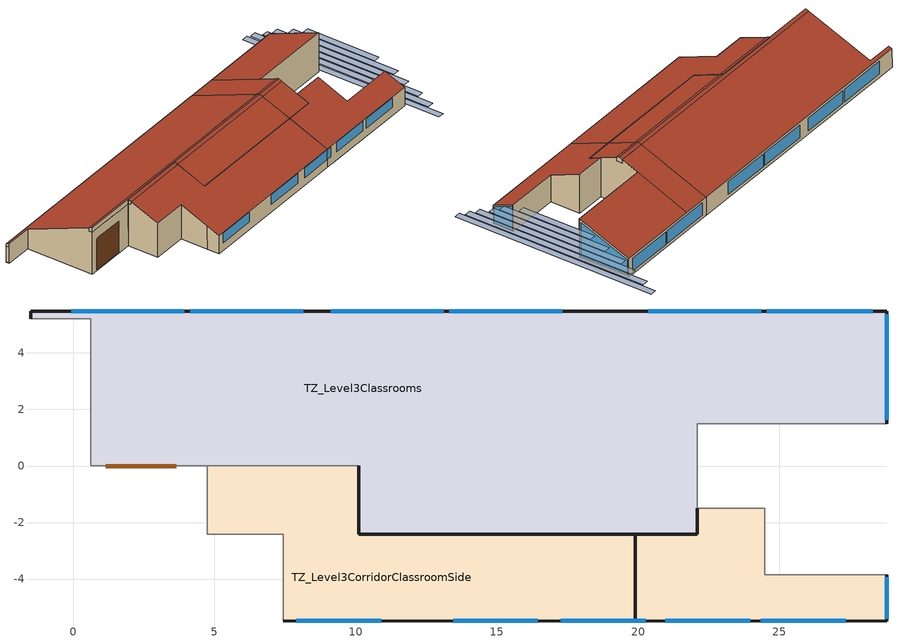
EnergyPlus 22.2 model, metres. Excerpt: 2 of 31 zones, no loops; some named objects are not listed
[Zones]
TZ_Level3Classrooms
 floor to TZ_Level2_TeenReq_ClassRoom_OfficeSpace (Interior Floor): 28.8,5.49 28.8,1.5 22.09,1.5 22.09,0 19.9,0 19.9,5.49 z7.82; -1.5,5.49 19.9,5.49 19.9,0 0.63,0 0.63,5.21 -1.5,5.21 z7.82
 floor to TZ_Level2SideCorridor (Interior Floor): 22.09,0 22.09,-2.41 19.9,-2.41 19.9,0 z7.82; 19.9,0 19.9,-2.41 10.11,-2.41 10.11,0 z7.82
 wall outside (ExtWall High Efficiency): 28.8,5.49 19.9,5.49 -1.5,5.49 z7.82:9.27; -1.5,5.49 -1.5,5.21 z7.82:7.85; -1.5,5.21,9.39 -1.5,5.49,9.27 -1.5,5.49,9.05 -1.5,5.21,9.18; 28.8,1.5,10.92 28.8,1.5,7.82 28.8,5.49,7.82 28.8,5.49,9.27
 wall to TZ_Level3CorridorClassroomSide (Interior Wall): 4.75,0 10.11,0 z7.82:11.16; 10.11,-2.41 19.9,-2.41 22.09,-2.41 z7.82:10.53; 4.75,0 10.11,0 z11.16:11.54; 22.09,-1.5,10.91 22.09,-2.41,10.53 22.09,-2.41,7.82 22.09,-1.5,7.82; 10.11,-0.25,11.44 10.11,-0.25,11.16 10.11,0,11.16 10.11,0,7.82 10.11,-2.41,7.82 10.11,-2.41,10.53; 10.11,0,11.54 10.11,0,11.16 10.11,-0.25,11.16 10.11,-0.25,11.44
 wall to TZ_CentralStairwell (Interior Wall): -1.5,5.21 0.63,5.21 z7.82:9.39; 0.63,0,11.54 0.63,0.25,11.44 0.63,0.25,11.16 0.63,0,11.16; 0.63,0.25,11.44 0.63,5.21,9.39 0.63,5.21,7.82 0.63,0,7.82 0.63,0,11.16 0.63,0.25,11.16
 wall to TZ_Level3OpenArea (Interior Wall): 0.63,0 4.75,0 z7.82:11.16; 0.63,0 4.75,0 z11.16:11.54
 wall to TZ_SideStairwell (Interior Wall): 22.09,1.5 28.8,1.5 z7.82:10.92; 22.09,0.25,11.44 22.09,0.25,11.16 22.09,-0.25,11.16 22.09,-0.25,11.44 22.09,-1.5,10.91 22.09,-1.5,7.82 22.09,1.5,7.82 22.09,1.5,10.92; 22.09,0,11.54 22.09,-0.25,11.44 22.09,-0.25,11.16 22.09,0.25,11.16 22.09,0.25,11.44
 wall to TZ_Level3Bathrooms (Interior Wall): -1.5,5.21,9.18 -1.5,5.49,9.05 -1.5,5.49,7.85 -1.5,5.21,7.85
 window (ExtWindow HighEfficiency): 28.3,5.49 24.55,5.49 / 24.35,5.49 20.35,5.49 / 17.32,5.49 13.32,5.49 / 13.12,5.49 9.12,5.49 / 8.14,5.49 4.14,5.49 / 3.94,5.49 -0.06,5.49 z8.07:9.07; 28.8,1.64,10.69 28.8,1.64,7.97 28.8,5.36,7.97 28.8,5.36,9.16
 door inside (Interior Door): 1.16,0 3.66,0 z7.89:10.39
 roof outside (Cool Roof With High Insulation ExtRoof): 19.9,-0.25,11.44 19.9,-2.41,10.53 22.09,-2.41,10.53 22.09,-0.25,11.44; 28.8,1.5,10.92 28.8,5.49,9.27 22.09,5.49,9.27 22.09,1.5,10.92; 22.09,0.25,11.44 22.09,5.49,9.27 19.9,5.49,9.27 19.9,0.25,11.44; 10.11,-0.25,11.44 10.11,-2.41,10.53 19.9,-2.41,10.53 19.9,-0.25,11.44; 0.63,0.25,11.44 19.9,0.25,11.44 19.9,5.49,9.27 -1.5,5.49,9.27 -1.5,5.21,9.39 0.63,5.21,9.39; 19.9,0,11.54 19.9,-0.25,11.44 22.09,-0.25,11.44 22.09,0,11.54; 22.09,0,11.54 22.09,0.25,11.44 19.9,0.25,11.44 19.9,0,11.54; 0.63,0,11.54 19.9,0,11.54 19.9,0.25,11.44 0.63,0.25,11.44; 10.11,0,11.54 10.11,-0.25,11.44 19.9,-0.25,11.44 19.9,0,11.54
TZ_Level3CorridorClassroomSide
 floor to TZ_Level2MedicalArea (ASHRAE 189.1-2009 ExtRoof IEAD ClimateZone 1 Reversed): 20.59,-2.41 20.59,-5.49 19.9,-5.49 19.9,-2.41 z7.82; 19.9,-2.41 19.9,-5.49 14.43,-5.49 14.43,-2.41 z7.82
 floor to TZ_Level2SideCorridor (Interior Floor): 10.11,0 10.11,-2.41 4.75,-2.41 4.75,0 z7.82
 floor to TZ_Level2Bathrooms (Interior Floor): 14.43,-2.41 14.43,-5.49 7.43,-5.49 7.43,-2.41 z7.82
 floor to TZ_Level2OpenAreaByFreight (Interior Floor): 24.48,-1.5 24.48,-3.85 28.8,-3.85 28.8,-5.49 20.59,-5.49 20.59,-2.41 22.09,-2.41 22.09,-1.5 z7.82
 wall outside (ExtWall High Efficiency): 22.09,-2.41 19.9,-2.41 10.11,-2.41 z10.53:10.55; 7.43,-5.49 19.9,-5.49 28.8,-5.49 z7.82:9.27; 19.9,-2.41,10.55 19.9,-2.41,7.82 19.9,-5.49,7.82 19.9,-5.49,9.27; 10.11,0,11.54 10.11,-2.41,10.55 10.11,-2.41,10.53; 28.8,-3.85,9.95 28.8,-5.49,9.27 28.8,-5.49,7.82 28.8,-3.85,7.82; 22.09,-1.5,10.92 22.09,-1.5,10.91 22.09,-2.41,10.53 22.09,-2.41,10.55
 wall to TZ_Level3OpenArea (Interior Wall): 7.43,-4.54,9.67 7.43,-4.54,7.82 7.43,-5.49,7.82 7.43,-5.49,9.27; 4.75,0,11.54 4.75,0,11.16 4.75,-0.25,11.16 4.75,-0.25,11.44; 4.75,-0.25,11.44 4.75,-0.25,11.16 4.75,0,11.16 4.75,0,7.82 4.75,-2.41,7.82 4.75,-2.41,10.55
 wall to TZ_FreightElevator (Interior Wall): 28.8,-3.85 24.48,-3.85 z7.82:9.95; 24.48,-1.5,10.92 24.48,-3.85,9.95 24.48,-3.85,7.82 24.48,-1.5,7.82
 wall to TZ_Elevator (Interior Wall): 4.75,-2.41 7.43,-2.41 z7.82:10.55; 7.43,-2.41,10.55 7.43,-2.41,7.82 7.43,-4.54,7.82 7.43,-4.54,9.67
 wall to TZ_SideStairwell (Interior Wall): 24.48,-1.5 22.09,-1.5 z7.82:10.92
 window (ExtWindow HighEfficiency): 17.26,-5.49 19.9,-5.49 / 19.9,-5.49 20.26,-5.49 / 7.9,-5.49 10.9,-5.49 / 13.45,-5.49 16.45,-5.49 z8.46:9.21; 20.96,-5.49 23.96,-5.49 z8.49:9.24; 24.35,-5.49 27.35,-5.49 z8.48:9.23; 28.8,-3.94,9.83 28.8,-5.41,9.19 28.8,-5.41,7.9 28.8,-3.94,7.9
 roof outside (Cool Roof With High Insulation ExtRoof): 10.11,-0.25,11.44 4.75,-0.25,11.44 4.75,-2.41,10.55 7.43,-2.41,10.55 7.43,-5.49,9.27 19.9,-5.49,9.27 19.9,-2.41,10.55 10.11,-2.41,10.55; 10.11,0,11.54 4.75,0,11.54 4.75,-0.25,11.44 10.11,-0.25,11.44; 24.48,-1.5,10.92 22.09,-1.5,10.92 22.09,-2.41,10.55 19.9,-2.41,10.55 19.9,-5.49,9.27 28.8,-5.49,9.27 28.8,-3.85,9.95 24.48,-3.85,9.95
shading: 29.55,-8.05 29.55,7.83 29.05,7.83 29.05,-8.05 z7.77; 29.55,-7.21 29.55,7.18 29.05,7.18 29.05,-7.21 z8.27; 29.55,-6.38 29.55,6.2 29.05,6.2 29.05,-6.38 z8.77; 29.55,-5.28 29.55,5.39 29.05,5.39 29.05,-5.28 z9.27; 29.55,-4.42 29.55,4.07 29.05,4.07 29.05,-4.42 z9.77; 29.55,-2.86 29.55,2.91 29.05,2.91 29.05,-2.86 z10.27
[Building]
Hau_ula_Resilience_Center_Detailed: North Axis {deg}=180
[Site:GroundTemperature:Undisturbed:KusudaAchenbach]
Vertical Bore Field Ground Temps: 0.8, 920, 2551.09, 22, 3.2, 8
[Site:Location]
MCB.Hawaii-Kaneohe.Bay.MCAS.Oahu: Latitude {deg}=21.45; Longitude {deg}=-157.77; Time Zone {hr}=-10; Elevation {m}=7.3
[SizingPeriod:DesignDay] Month=8; Day of Month=21; Day Type=SummerDesignDay; Daily Dry-Bulb Temperature Range {deltaC}=6.5; Dry-Bulb Temperature Range Modifier Type=DefaultMultipliers; Barometric Pressure {Pa}=101301; Wind Speed {m/s}=7; Wind Direction {deg}=60; Rain Indicator=No; Snow Indicator=No; Daylight Saving Time Indicator=No; Solar Model Indicator=ASHRAETau; ASHRAE Clear Sky Optical Depth for Beam Irradiance (taub)=0.368; ASHRAE Clear Sky Optical Depth for Diffuse Irradiance (taud)=2.593; Begin Environment Reset Mode=FullResetAtBeginEnvironment
Name | Maximum Dry-Bulb Temperature {C} | Humidity Condition Type | Wetbulb or DewPoint at Maximum Dry-Bulb {C} | Enthalpy at Maximum Dry-Bulb {J/kg}
Honolulu Intl AP Ann Clg .4% Condns DB=>MWB | 32 | Wetbulb | 23.4
Honolulu Intl AP Ann Clg .4% Condns DP=>MDB | 27.3 | Dewpoint | 24.1
Honolulu Intl AP Ann Clg .4% Condns Enth=>MDB | 29.2 | Enthalpy |  | 76700
Honolulu Intl AP Ann Clg .4% Condns WB=>MDB | 29.2 | Wetbulb | 25.2
[Material]
Name | Roughness | Thickness {m} | Conductivity {W/m-K} | Density {kg/m3} | Specific Heat {J/kg-K} | Thermal Absorptance | Solar Absorptance | Visible Absorptance
1/2IN Gypsum | Smooth | 0.0127 | 0.16 | 784.9 | 830 | 0.9 | 0.4 | 0.4
1IN Stucco | Smooth | 0.0253 | 0.6918 | 1858 | 837 | 0.9 | 0.92 | 0.92
8IN Concrete HW | MediumRough | 0.2033 | 1.7296 | 2243 | 837 | 0.9 | 0.65 | 0.65
Cool Roof Membrane | VeryRough | 0.0095 | 0.16 | 1121.29 | 1460 | 0.7 | 0.45 | 0.7
F16 Acoustic tile | MediumSmooth | 0.0191 | 0.06 | 368 | 590 | 0.9 | 0.3 | 0.3
G01a 19mm gypsum board | MediumSmooth | 0.019 | 0.16 | 800 | 1090 | 0.9 | 0.4 | 0.4
G05 25mm wood | MediumSmooth | 0.0254 | 0.15 | 608 | 1630 | 0.9 | 0.5 | 0.5
M11 100mm lightweight concrete | MediumRough | 0.1016 | 0.53 | 1280 | 840 | 0.9 | 0.5 | 0.5
Metal Decking | MediumSmooth | 0.0015 | 45.006 | 7680 | 418.4 | 0.9 | 0.6 | 0.6
Roof Insulation [18]; Roof Insulation [18] 1 | MediumRough | 0.1693 | 0.049 | 265 | 836.8 | 0.9 | 0.7 | 0.7
Roof Membrane | VeryRough | 0.0095 | 0.16 | 1121.29 | 1460 | 0.9 | 0.7 | 0.7
Wall Insulation [44] | MediumRough | 0.1104 | 0.0432 | 91 | 837 | 0.9 | 0.5 | 0.5
[Material:AirGap]
Name | Thermal Resistance {m2-K/W}
F04 Wall air space resistance | 0.15
F05 Ceiling air space resistance | 0.18
[WindowMaterial:SimpleGlazingSystem]
Nonres Window Glazing Layer: U-Factor {W/m2-K}=1; Solar Heat Gain Coefficient=0.23; Visible Transmittance=0.4
[Construction]
ASHRAE 189.1-2009 ExtRoof IEAD ClimateZone 1 Reversed: Metal Decking, Roof Insulation [18], Roof Membrane
Cool Roof With High Insulation ExtRoof: Cool Roof Membrane, Roof Insulation [18] 1, Roof Insulation [18], Metal Decking
ExtWall High Efficiency: 1IN Stucco, 8IN Concrete HW, Wall Insulation [44], 1/2IN Gypsum
ExtWindow HighEfficiency: Nonres Window Glazing Layer
Interior Door: G05 25mm wood
Interior Floor: F16 Acoustic tile, F05 Ceiling air space resistance, M11 100mm lightweight concrete
Interior Wall: G01a 19mm gypsum board, F04 Wall air space resistance, G01a 19mm gypsum board
[Zone] Multiplier=1; Part of Total Floor Area=Yes
TZ_Level3Classrooms; TZ_Level3CorridorClassroomSide
[Space]
Name | Zone | Space Type
Level3Classrooms | TZ_Level3Classrooms | 189.1-2009 - Office - OpenOffice - CZ4-8
Level3CorridorClassroomSide | TZ_Level3CorridorClassroomSide | 189.1-2009 - Office - Corridor - CZ1-3 1
[SpaceList]
189.1-2009 - Office - OpenOffice - CZ4-8: Gymn, Level1Cafeteria, Level2_TeenReq_ClassRoom_OfficeSpace, Level3Classrooms, StaffArea, EOC_and_ConferenceRoom
189.1-2009 - Office - Corridor - CZ1-3 1: Level1LoadingDock, Level3CorridorOverGymn, Level1CentralCorridor, Level1SideCorridor, Level3CorridorClassroomSide, Level2SideCorridor, Level2OpenAreaByFreight
[Lights] Schedule=Office Bldg Light; Design Level Calculation Method=Watts/Area; Watts per Zone Floor Area {W/m2}=3
Name | Zone or ZoneList or Space or SpaceList
189.1-2009 - Office - OpenOffice - CZ4-8 Lights | 189.1-2009 - Office - OpenOffice - CZ4-8
189.1-2009 - Office - Corridor - CZ1-3 Lights 1 | 189.1-2009 - Office - Corridor - CZ1-3 1
[ZoneInfiltration:DesignFlowRate] Schedule=Office Infil Quarter On; Design Flow Rate Calculation Method=Flow/ExteriorArea
Name | Zone or ZoneList or Space or SpaceList | Flow Rate per Exterior Surface Area {m3/s-m2}
189.1-2009 - Office - OpenOffice - CZ4-8 Infiltration | 189.1-2009 - Office - OpenOffice - CZ4-8 | 0.000226568
189.1-2009 - Office - Corridor - CZ1-3 Infiltration 1 | 189.1-2009 - Office - Corridor - CZ1-3 1 | 0.00030226
[People] Number of People Schedule=Office Work Occ; Number of People Calculation Method=People/Area; Fraction Radiant=0.3; Activity Level Schedule=Office Activity
Name | Zone or ZoneList or Space or SpaceList | People per Floor Area {person/m2}
189.1-2009 - Office - OpenOffice - CZ4-8 People | 189.1-2009 - Office - OpenOffice - CZ4-8 | 0.0141276
189.1-2009 - Office - Corridor - CZ1-3 People 1 | 189.1-2009 - Office - Corridor - CZ1-3 1 | 0.00269098
[ElectricEquipment] Schedule=Office Bldg Equip; Design Level Calculation Method=Watts/Area
Name | Zone or ZoneList or Space or SpaceList | Watts per Zone Floor Area {W/m2}
189.1-2009 - Office - OpenOffice - CZ4-8 Electric Equipment | 189.1-2009 - Office - OpenOffice - CZ4-8 | 7.64238
189.1-2009 - Office - Corridor - CZ1-3 Electric Equipment 1 | 189.1-2009 - Office - Corridor - CZ1-3 1 | 1.72223
[GroundHeatExchanger:System]
Vertical Bore Field: Design Flow Rate {m3/s}=0.0088; Undisturbed Ground Temperature Model Type=Site:GroundTemperature:Undisturbed:KusudaAchenbach; Undisturbed Ground Temperature Model=Vertical Bore Field Ground Temps; Ground Thermal Conductivity {W/m-K}=0.8; Ground Thermal Heat Capacity {J/m3-K}=2347000; GHE:Vertical:ResponseFactors Object=Vertical Bore Field Response Factors
[GroundHeatExchanger:Vertical:Properties]
Vertical Bore Field Properties: Depth of Top of Borehole {m}=1; Borehole Length {m}=80; Borehole Diameter {m}=0.127016; Grout Thermal Conductivity {W/m-K}=0.7; Grout Thermal Heat Capacity {J/m3-K}=3900000; Pipe Thermal Conductivity {W/m-K}=0.391312; Pipe Thermal Heat Capacity {J/m3-K}=1770000; Pipe Outer Diameter {m}=0.0266667; Pipe Thickness {m}=0.00241285; U-Tube Distance {m}=0.0253977
[GroundHeatExchanger:ResponseFactors]
Vertical Bore Field Response Factors: GHE:Vertical:Properties Object=Vertical Bore Field Properties; Number of Boreholes=214; G-Function Reference Ratio=0.0005; g-Function Ln(T/Ts) Value 1=-15.2996; g-Function g Value 1=-0.348322; g-Function Ln(T/Ts) Value 2=-14.201; g-Function g Value 2=0.022208; g-Function Ln(T/Ts) Value 3=-13.2202; g-Function g Value 3=0.412345; g-Function Ln(T/Ts) Value 4=-12.2086; g-Function g Value 4=0.867498; g-Function Ln(T/Ts) Value 5=-11.1888; g-Function g Value 5=1.357839; g-Function Ln(T/Ts) Value 6=-10.1816; g-Function g Value 6=1.852024; g-Function Ln(T/Ts) Value 7=-9.1815; g-Function g Value 7=2.345656; g-Function Ln(T/Ts) Value 8=-8.6809; g-Function g Value 8=2.593958; g-Function Ln(T/Ts) Value 9=-8.5; g-Function g Value 9=2.679; g-Function Ln(T/Ts) Value 10=-7.8; g-Function g Value 10=3.023; g-Function Ln(T/Ts) Value 11=-7.2; g-Function g Value 11=3.32; g-Function Ln(T/Ts) Value 12=-6.5; g-Function g Value 12=3.681; g-Function Ln(T/Ts) Value 13=-5.9; g-Function g Value 13=4.071; g-Function Ln(T/Ts) Value 14=-5.2; g-Function g Value 14=4.828; g-Function Ln(T/Ts) Value 15=-4.5; g-Function g Value 15=6.253; g-Function Ln(T/Ts) Value 16=-3.963; g-Function g Value 16=7.894; g-Function Ln(T/Ts) Value 17=-3.27; g-Function g Value 17=11.82; g-Function Ln(T/Ts) Value 18=-2.864; g-Function g Value 18=15.117; g-Function Ln(T/Ts) Value 19=-2.577; g-Function g Value 19=18.006; g-Function Ln(T/Ts) Value 20=-2.171; g-Function g Value 20=22.887; g-Function Ln(T/Ts) Value 21=-1.884; g-Function g Value 21=26.924; g-Function Ln(T/Ts) Value 22=-1.191; g-Function g Value 22=38.004; g-Function Ln(T/Ts) Value 23=-0.497; g-Function g Value 23=49.919; g-Function Ln(T/Ts) Value 24=-0.274; g-Function g Value 24=53.407; g-Function Ln(T/Ts) Value 25=-0.051; g-Function g Value 25=56.632; g-Function Ln(T/Ts) Value 26=0.196; g-Function g Value 26=59.825; g-Function Ln(T/Ts) Value 27=0.419; g-Function g Value 27=62.349; g-Function Ln(T/Ts) Value 28=0.642; g-Function g Value 28=64.524; g-Function Ln(T/Ts) Value 29=0.873; g-Function g Value 29=66.412; g-Function Ln(T/Ts) Value 30=1.112; g-Function g Value 30=67.993; g-Function Ln(T/Ts) Value 31=1.335; g-Function g Value 31=69.162; g-Function Ln(T/Ts) Value 32=1.679; g-Function g Value 32=70.476; g-Function Ln(T/Ts) Value 33=2.028; g-Function g Value 33=71.361; g-Function Ln(T/Ts) Value 34=2.275; g-Function g Value 34=71.79; g-Function Ln(T/Ts) Value 35=3.003; g-Function g Value 35=72.511
[Exterior:Lights]
Exterior Lights 1: Schedule=ExteriorLightsOnOff; Design Level {W}=200
[Schedule:Day:Interval]
Office Bldg Light Rule 1 Day Schedule: No, 24:00, 0.05
Office Bldg Light Default Schedule: No, 05:00, 0.05, 07:00, 0.1, 08:00, 0.3, 17:00, 0.9, 18:00, 0.7, 20:00, 0.5, 22:00, 0.3, 23:00, 0.1, 24:00, 0.05
Office Bldg Light Rule 2 Day Schedule: No, 06:00, 0.05, 08:00, 0.1, 14:00, 0.5, 17:00, 0.15, 24:00, 0.05
Office Bldg Light Summer Design Day; Office Bldg Equip Summer Design Day; Office Infil Quarter On Rule 1 Day Schedule: No, 24:00, 1
Office Bldg Light Winter Design Day; Office Bldg Occ Rule 1 Day Schedule; Office Bldg Occ Winter Design Day; Office Bldg Equip Winter Design Day: No, 24:00, 0
Office Bldg Occ Default Schedule: No, 06:00, 0, 07:00, 0.1, 08:00, 0.2, 12:00, 0.85, 13:00, 0.5, 17:00, 0.85, 18:00, 0.7, 20:00, 0.4, 22:00, 0.1, 24:00, 0.05
Office Bldg Occ Rule 2 Day Schedule: No, 06:00, 0, 08:00, 0.1, 14:00, 0.4, 17:00, 0.1, 24:00, 0
Office Bldg Occ Summer Design Day: No, 06:00, 0, 22:00, 1, 24:00, 0.05
Office Activity Default Schedule; Office Activity Summer Design Day; Office Activity Winter Design Day: No, 24:00, 132
Office Bldg Equip Rule 1 Day Schedule: No, 24:00, 0.3
Office Bldg Equip Default Schedule: No, 08:00, 0.4, 12:00, 0.9, 13:00, 0.8, 17:00, 0.9, 18:00, 0.8, 20:00, 0.6, 22:00, 0.5, 24:00, 0.4
Office Bldg Equip Rule 2 Day Schedule: No, 06:00, 0.3, 08:00, 0.4, 14:00, 0.5, 17:00, 0.35, 24:00, 0.3
Office Infil Quarter On Default Schedule; Office Infil Quarter On Summer Design Day: No, 06:00, 1, 22:00, 0.25, 24:00, 1
Office Infil Quarter On Rule 2 Day Schedule; Office Infil Quarter On Winter Design Day: No, 06:00, 1, 18:00, 0.25, 24:00, 1
Schedule Day 4: No, 07:00, 1, 21:00, 0, 24:00, 1
[Schedule:Week:Daily]
Office Bldg Light Week Rule - Jan1-Dec31: Office Bldg Light Rule 1 Day Schedule, Office Bldg Light Default Schedule, Office Bldg Light Default Schedule, Office Bldg Light Default Schedule, Office Bldg Light Default Schedule, Office Bldg Light Default Schedule, Office Bldg Light Rule 2 Day Schedule, Office Bldg Light Default Schedule, Office Bldg Light Summer Design Day, Office Bldg Light Winter Design Day, Office Bldg Light Default Schedule, Office Bldg Light Default Schedule
Office Work Occ Week Rule - Jan1-Dec31: Office Bldg Occ Rule 1 Day Schedule, Office Bldg Occ Default Schedule, Office Bldg Occ Default Schedule, Office Bldg Occ Default Schedule, Office Bldg Occ Default Schedule, Office Bldg Occ Default Schedule, Office Bldg Occ Rule 2 Day Schedule, Office Bldg Occ Default Schedule, Office Bldg Occ Summer Design Day, Office Bldg Occ Winter Design Day, Office Bldg Occ Default Schedule, Office Bldg Occ Default Schedule
Office Activity Week Rule - Jan1-Dec31: Office Activity Default Schedule, Office Activity Default Schedule, Office Activity Default Schedule, Office Activity Default Schedule, Office Activity Default Schedule, Office Activity Default Schedule, Office Activity Default Schedule, Office Activity Default Schedule, Office Activity Summer Design Day, Office Activity Winter Design Day, Office Activity Default Schedule, Office Activity Default Schedule
Office Bldg Equip Week Rule - Jan1-Dec31: Office Bldg Equip Rule 1 Day Schedule, Office Bldg Equip Default Schedule, Office Bldg Equip Default Schedule, Office Bldg Equip Default Schedule, Office Bldg Equip Default Schedule, Office Bldg Equip Default Schedule, Office Bldg Equip Rule 2 Day Schedule, Office Bldg Equip Default Schedule, Office Bldg Equip Summer Design Day, Office Bldg Equip Winter Design Day, Office Bldg Equip Default Schedule, Office Bldg Equip Default Schedule
ExteriorLightsOnOff Week Rule - Jan1-Dec31: Schedule Day 4, Schedule Day 4, Schedule Day 4, Schedule Day 4, Schedule Day 4, Schedule Day 4, Schedule Day 4, Schedule Day 4, Schedule Day 4, Schedule Day 4, Schedule Day 4, Schedule Day 4
Office Infil Quarter On Week Rule - Jan1-Dec31: Office Infil Quarter On Rule 1 Day Schedule, Office Infil Quarter On Default Schedule, Office Infil Quarter On Default Schedule, Office Infil Quarter On Default Schedule, Office Infil Quarter On Default Schedule, Office Infil Quarter On Default Schedule, Office Infil Quarter On Rule 2 Day Schedule, Office Infil Quarter On Default Schedule, Office Infil Quarter On Summer Design Day, Office Infil Quarter On Winter Design Day, Office Infil Quarter On Default Schedule, Office Infil Quarter On Default Schedule
[Schedule:Year]
Office Bldg Light: Office Bldg Light Week Rule - Jan1-Dec31, 1, 1, 12, 31
Office Work Occ: Office Work Occ Week Rule - Jan1-Dec31, 1, 1, 12, 31
Office Activity: Office Activity Week Rule - Jan1-Dec31, 1, 1, 12, 31
Office Bldg Equip: Office Bldg Equip Week Rule - Jan1-Dec31, 1, 1, 12, 31
ExteriorLightsOnOff: ExteriorLightsOnOff Week Rule - Jan1-Dec31, 1, 1, 12, 31
Office Infil Quarter On: Office Infil Quarter On Week Rule - Jan1-Dec31, 1, 1, 12, 31
